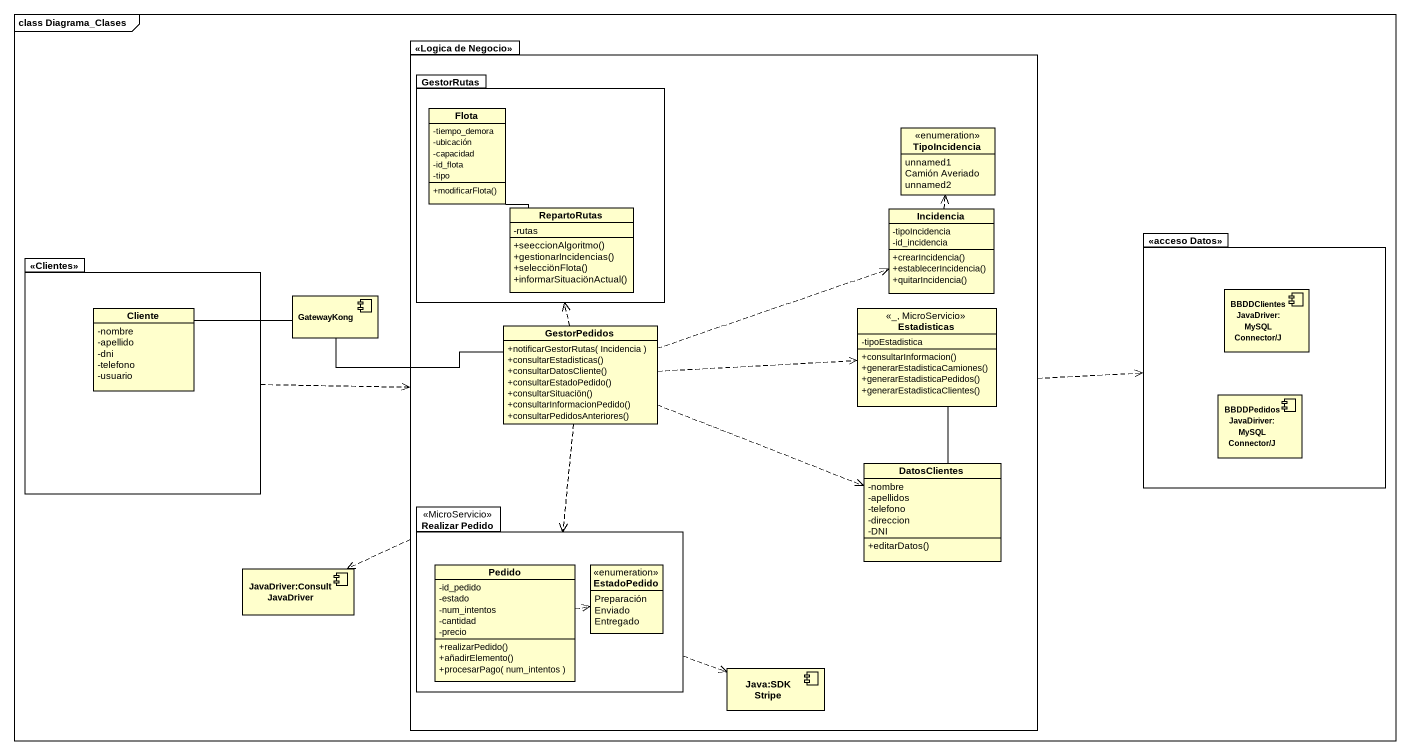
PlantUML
@startuml
mainframe class Diagrama_Clases
allowmixing
hide circle
hide empty members
skinparam classAttributeIconSize 0
package "<<Logica de Negocio>>" as Logica_de_Negocio {
  package GestorRutas {
    class Flota {
      -tiempo_demora
      -ubicación
      -capacidad
      -id_flota
      -tipo
      +modificarFlota()
    }
    class RepartoRutas {
      -rutas
      +seeccionAlgoritmo()
      +gestionarIncidencias()
      +selecciönFlota()
      +informarSituaciönActual()
    }
  }
  enum TipoIncidencia {
    unnamed1
    Camión Averiado
    unnamed2
  }
  class Incidencia {
    -tipoIncidencia
    -id_incidencia
    +crearIncidencia()
    +establecerIncidencia()
    +quitarIncidencia()
  }
  class GestorPedidos {
    +notificarGestorRutas( Incidencia )
    +consultarEstadisticas()
    +consultarDatosCliente()
    +consultarEstadoPedido()
    +consultarSituaciön()
    +consultarInformacionPedido()
    +consultarPedidosAnteriores()
  }
  class Estadisticas <<_, MicroServicio>> {
    -tipoEstadistica
    +consultarInformacion()
    +generarEstadisticaCamiones()
    +generarEstadisticaPedidos()
    +generarEstadisticaClientes()
  }
  class DatosClientes {
    -nombre
    -apellidos
    -telefono
    -direccion
    -DNI
    +editarDatos()
  }
  package "Realizar Pedido" as Realizar_Pedido <<MicroServicio>> {
    class Pedido {
      -id_pedido
      -estado
      -num_intentos
      -cantidad
      -precio
      +realizarPedido()
      +añadirElemento()
      +procesarPago( num_intentos )
    }
    enum EstadoPedido {
      Preparación
      Enviado
      Entregado
    }
  }
  component "Java:SDK Stripe" as Java_SDK_Stripe
}
package "<<acceso Datos>>" as acceso_Datos {
  component "BBDDClientes JavaDriver: MySQL Connector/J" as BBDDClientes_JavaDriver
  component "BBDDPedidos JavaDiriver: MySQL Connector/J" as BBDDPedidos_JavaDiriver
}
package "<<Clientes>>" as Clientes {
  class Cliente {
    -nombre
    -apellido
    -dni
    -telefono
    -usuario
  }
}
component GatewayKong
component "JavaDriver:Consult JavaDriver" as JavaDriver_Consult
Logica_de_Negocio .right.> acceso_Datos
Logica_de_Negocio .left.> JavaDriver_Consult
Flota -- RepartoRutas
Incidencia .up.> TipoIncidencia
Clientes .right.> Logica_de_Negocio
Cliente -right- GatewayKong
GatewayKong -right- GestorPedidos
GestorPedidos .up.> GestorRutas
GestorPedidos .right.> Incidencia
GestorPedidos .right.> Estadisticas
GestorPedidos .right.> DatosClientes
GestorPedidos ..> Realizar_Pedido
Estadisticas -- DatosClientes
Realizar_Pedido .right.> Java_SDK_Stripe
Pedido .right.> EstadoPedido
@enduml
